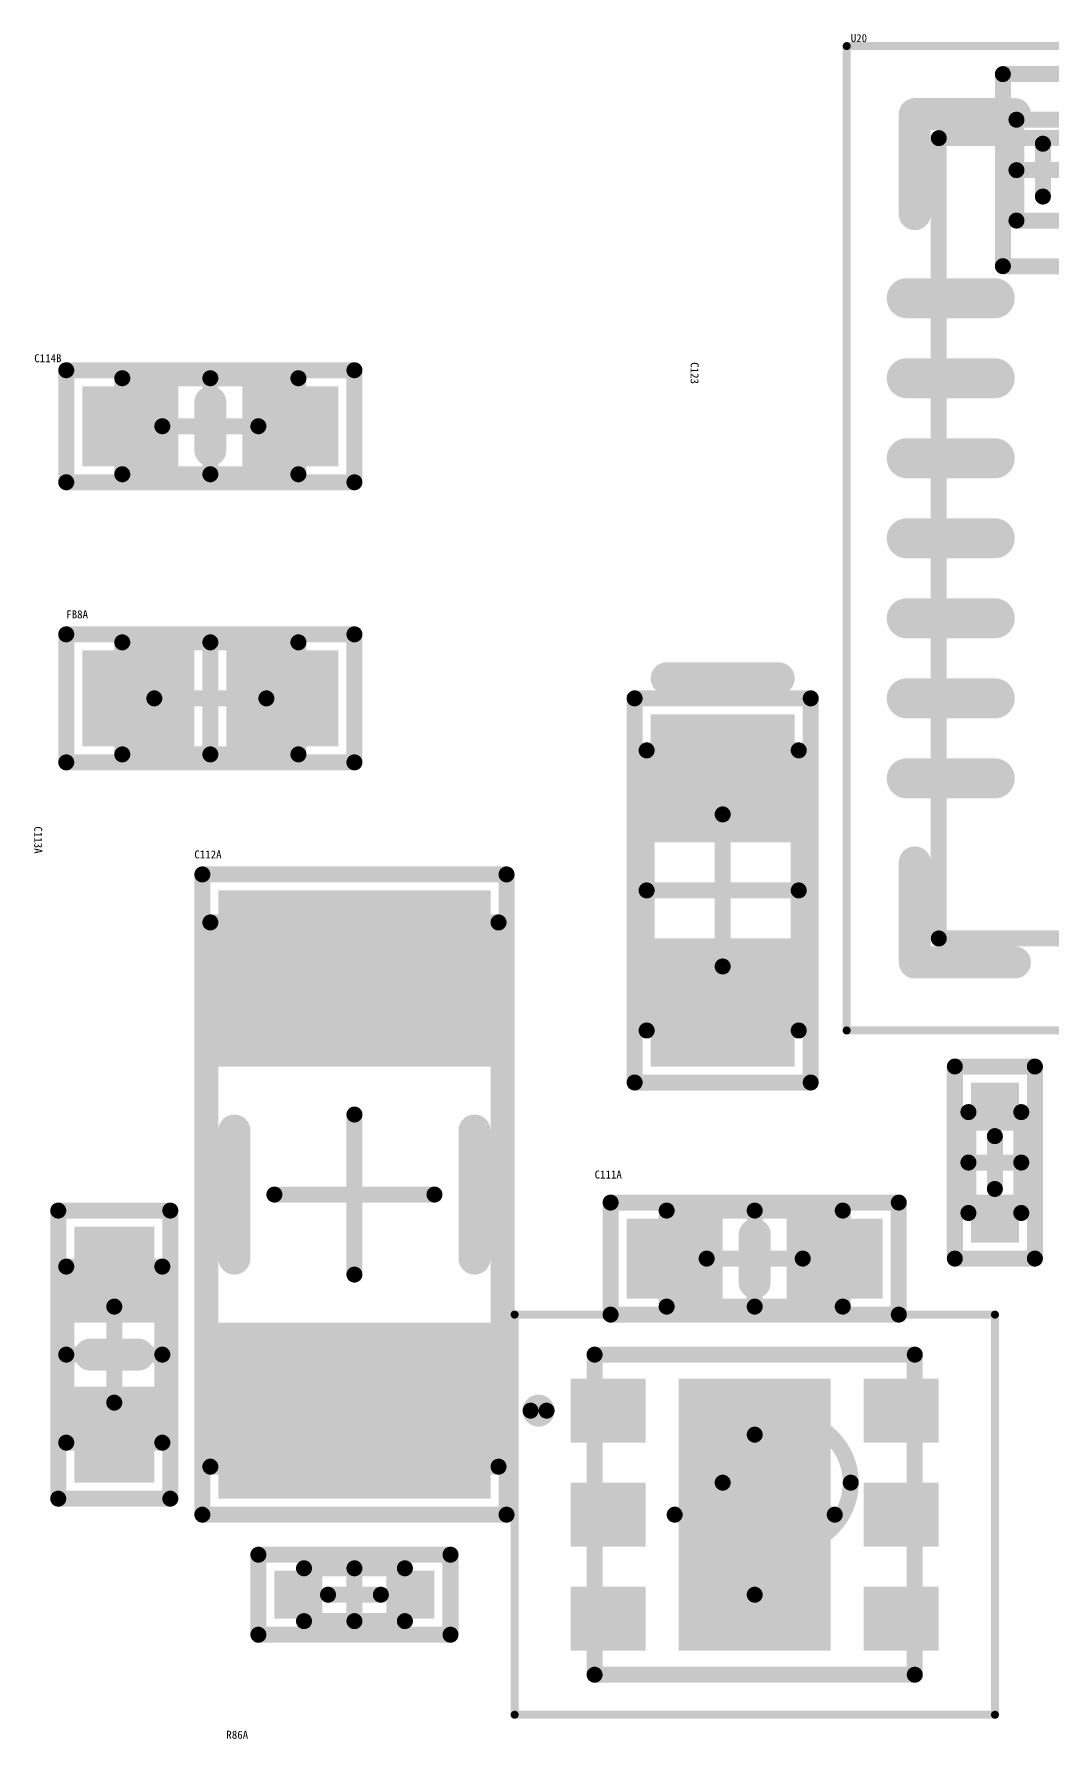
# Model space of a CAD drawing. Header units: millimetres. Extents: x 4 to 123, y 21 to 97.
# Drawn here: x 41.9 to 48.26, y 36 to 46.65 of the extents above; entities that cross this region are included whole.
import ezdxf

# ---------------------------------------------------------------- set-up
doc = ezdxf.new("R2010")
doc.units = ezdxf.units.MM
for name, color, linetype in [('Mechanical13', 56, 'Continuous'), ('Mechanical15', 56, 'Continuous'), ('TopLayer', 1, 'Continuous'), ('TopOverlay', 2, 'Continuous'), ('TopPaste', 8, 'Continuous')]:
    doc.layers.add(name, color=color, linetype=linetype)

msp = doc.modelspace()

# ---------------------------------------------------------------- linework, layer by layer
at = {"layer": 'Mechanical13', "const_width": 0.1}
for points in [[(48.035, 45.485), (48.035, 46.115)], [(48.035, 46.115), (48.365, 46.115)], [(47.55, 46), (52.55, 46)], [(47.55, 41), (47.55, 46)], [(48.035, 45.485), (48.365, 45.485)], [(42.45, 44.5), (43.55, 44.5)], [(42.45, 43.9), (42.45, 44.5)], [(43.55, 43.9), (43.55, 44.5)], [(42.45, 43.9), (43.55, 43.9)], [(42.45, 42.85), (43.55, 42.85)], [(42.45, 42.15), (42.45, 42.85)], [(43.55, 42.15), (43.55, 42.85)], [(42.45, 42.15), (43.55, 42.15)], [(45.725, 40.425), (45.725, 42.175)], [(45.725, 42.175), (46.675, 42.175)], [(46.675, 40.425), (46.675, 42.175)], [(43, 41.1), (44.8, 41.1)], [(43, 37.7), (43, 41.1)], [(44.8, 37.7), (44.8, 41.1)], [(47.55, 41), (52.55, 41)], [(45.725, 40.425), (46.675, 40.425)], [(47.735, 39.915), (48.065, 39.915)], [(47.735, 39.285), (47.735, 39.915)], [(48.065, 39.285), (48.065, 39.915)], [(45.85, 39.3), (46.95, 39.3)], [(45.85, 38.7), (45.85, 39.3)], [(46.95, 38.7), (46.95, 39.3)], [(47.735, 39.285), (48.065, 39.285)], [(42.1, 37.85), (42.1, 38.95)], [(42.1, 38.95), (42.7, 38.95)], [(42.7, 37.85), (42.7, 38.95)], [(45.85, 38.7), (46.95, 38.7)], [(45.4, 38.4), (47.4, 38.4)], [(45.4, 36.4), (45.4, 38.4)], [(47.4, 36.4), (47.4, 38.4)], [(42.1, 37.85), (42.7, 37.85)], [(43, 37.7), (44.8, 37.7)], [(43.585, 36.735), (43.585, 37.065)], [(43.585, 37.065), (44.215, 37.065)], [(44.215, 36.735), (44.215, 37.065)], [(43.585, 36.735), (44.215, 36.735)], [(45.4, 36.4), (47.4, 36.4)]]:
    msp.add_lwpolyline(points, dxfattribs=at)
at = {"layer": 'Mechanical13'}
for points, const_width in [([(48.01, 46.115, 1), (48.06, 46.115, 1)], 0.05), ([(48.01, 46.115, 1), (48.06, 46.115, 1)], 0.05), ([(47.525, 46, 1), (47.575, 46, 1)], 0.05), ([(47.525, 46, 1), (47.575, 46, 1)], 0.05), ([(48.01, 45.485, 1), (48.06, 45.485, 1)], 0.05), ([(48.01, 45.485, 1), (48.06, 45.485, 1)], 0.05), ([(42.425, 44.5, 1), (42.475, 44.5, 1)], 0.05), ([(42.425, 44.5, 1), (42.475, 44.5, 1)], 0.05), ([(43.525, 44.5, 1), (43.575, 44.5, 1)], 0.05), ([(43.525, 44.5, 1), (43.575, 44.5, 1)], 0.05), ([(42.425, 43.9, 1), (42.475, 43.9, 1)], 0.05), ([(42.425, 43.9, 1), (42.475, 43.9, 1)], 0.05), ([(43.525, 43.9, 1), (43.575, 43.9, 1)], 0.05), ([(43.525, 43.9, 1), (43.575, 43.9, 1)], 0.05), ([(42.425, 42.85, 1), (42.475, 42.85, 1)], 0.05), ([(42.425, 42.85, 1), (42.475, 42.85, 1)], 0.05), ([(43.525, 42.85, 1), (43.575, 42.85, 1)], 0.05), ([(43.525, 42.85, 1), (43.575, 42.85, 1)], 0.05), ([(42.425, 42.15, 1), (42.475, 42.15, 1)], 0.05), ([(42.425, 42.15, 1), (42.475, 42.15, 1)], 0.05), ([(43.525, 42.15, 1), (43.575, 42.15, 1)], 0.05), ([(43.525, 42.15, 1), (43.575, 42.15, 1)], 0.05), ([(45.7, 42.175, 1), (45.75, 42.175, 1)], 0.05), ([(45.7, 42.175, 1), (45.75, 42.175, 1)], 0.05), ([(46.65, 42.175, 1), (46.7, 42.175, 1)], 0.05), ([(46.65, 42.175, 1), (46.7, 42.175, 1)], 0.05), ([(42.975, 41.1, 1), (43.025, 41.1, 1)], 0.05), ([(42.975, 41.1, 1), (43.025, 41.1, 1)], 0.05), ([(44.775, 41.1, 1), (44.825, 41.1, 1)], 0.05), ([(44.775, 41.1, 1), (44.825, 41.1, 1)], 0.05), ([(47.525, 41, 1), (47.575, 41, 1)], 0.05), ([(47.525, 41, 1), (47.575, 41, 1)], 0.05), ([(45.7, 40.425, 1), (45.75, 40.425, 1)], 0.05), ([(45.7, 40.425, 1), (45.75, 40.425, 1)], 0.05), ([(46.65, 40.425, 1), (46.7, 40.425, 1)], 0.05), ([(46.65, 40.425, 1), (46.7, 40.425, 1)], 0.05), ([(47.71, 39.915, 1), (47.76, 39.915, 1)], 0.05), ([(47.71, 39.915, 1), (47.76, 39.915, 1)], 0.05), ([(48.04, 39.915, 1), (48.09, 39.915, 1)], 0.05), ([(48.04, 39.915, 1), (48.09, 39.915, 1)], 0.05), ([(45.825, 39.3, 1), (45.875, 39.3, 1)], 0.05), ([(45.825, 39.3, 1), (45.875, 39.3, 1)], 0.05), ([(46.925, 39.3, 1), (46.975, 39.3, 1)], 0.05), ([(46.925, 39.3, 1), (46.975, 39.3, 1)], 0.05), ([(47.71, 39.285, 1), (47.76, 39.285, 1)], 0.05), ([(47.71, 39.285, 1), (47.76, 39.285, 1)], 0.05), ([(48.04, 39.285, 1), (48.09, 39.285, 1)], 0.05), ([(48.04, 39.285, 1), (48.09, 39.285, 1)], 0.05), ([(42.075, 38.95, 1), (42.125, 38.95, 1)], 0.05), ([(42.075, 38.95, 1), (42.125, 38.95, 1)], 0.05), ([(42.675, 38.95, 1), (42.725, 38.95, 1)], 0.05), ([(42.675, 38.95, 1), (42.725, 38.95, 1)], 0.05), ([(45.825, 38.7, 1), (45.875, 38.7, 1)], 0.05), ([(45.825, 38.7, 1), (45.875, 38.7, 1)], 0.05), ([(46.925, 38.7, 1), (46.975, 38.7, 1)], 0.05), ([(46.925, 38.7, 1), (46.975, 38.7, 1)], 0.05), ([(45.375, 38.4, 1), (45.425, 38.4, 1)], 0.05), ([(45.375, 38.4, 1), (45.425, 38.4, 1)], 0.05), ([(47.375, 38.4, 1), (47.425, 38.4, 1)], 0.05), ([(47.375, 38.4, 1), (47.425, 38.4, 1)], 0.05), ([(47, 37.6, 1), (46.2, 37.6, 1)], 0.1), ([(42.075, 37.85, 1), (42.125, 37.85, 1)], 0.05), ([(42.075, 37.85, 1), (42.125, 37.85, 1)], 0.05), ([(42.675, 37.85, 1), (42.725, 37.85, 1)], 0.05), ([(42.675, 37.85, 1), (42.725, 37.85, 1)], 0.05), ([(42.975, 37.7, 1), (43.025, 37.7, 1)], 0.05), ([(42.975, 37.7, 1), (43.025, 37.7, 1)], 0.05), ([(44.775, 37.7, 1), (44.825, 37.7, 1)], 0.05), ([(44.775, 37.7, 1), (44.825, 37.7, 1)], 0.05), ([(46.175, 37.6, 1), (46.225, 37.6, 1)], 0.05), ([(46.975, 37.6, 1), (47.025, 37.6, 1)], 0.05), ([(43.56, 37.065, 1), (43.61, 37.065, 1)], 0.05), ([(43.56, 37.065, 1), (43.61, 37.065, 1)], 0.05), ([(44.19, 37.065, 1), (44.24, 37.065, 1)], 0.05), ([(44.19, 37.065, 1), (44.24, 37.065, 1)], 0.05), ([(43.56, 36.735, 1), (43.61, 36.735, 1)], 0.05), ([(43.56, 36.735, 1), (43.61, 36.735, 1)], 0.05), ([(44.19, 36.735, 1), (44.24, 36.735, 1)], 0.05), ([(44.19, 36.735, 1), (44.24, 36.735, 1)], 0.05), ([(45.375, 36.4, 1), (45.425, 36.4, 1)], 0.05), ([(45.375, 36.4, 1), (45.425, 36.4, 1)], 0.05), ([(47.375, 36.4, 1), (47.425, 36.4, 1)], 0.05), ([(47.375, 36.4, 1), (47.425, 36.4, 1)], 0.05)]:
    msp.add_lwpolyline(points, format="xyb", close=True, dxfattribs=dict(at, const_width=const_width))
at = {"layer": 'Mechanical15'}
for points, const_width in [([(46.975, 46.575), (53.125, 46.575)], 0.05), ([(46.975, 40.425), (46.975, 46.575)], 0.05), ([(47.95, 45.2), (47.95, 46.4)], 0.1), ([(47.95, 46.4), (48.45, 46.4)], 0.1), ([(48.2, 45.635), (48.2, 45.965)], 0.1), ([(48.035, 45.8), (48.365, 45.8)], 0.1), ([(47.95, 45.2), (48.45, 45.2)], 0.1), ([(42.1, 44.55), (43.9, 44.55)], 0.1), ([(42.1, 43.85), (42.1, 44.55)], 0.1), ([(43, 43.9), (43, 44.5)], 0.1), ([(43.9, 43.85), (43.9, 44.55)], 0.1), ([(42.7, 44.2), (43.3, 44.2)], 0.1), ([(42.1, 43.85), (43.9, 43.85)], 0.1), ([(42.1, 42.9), (43.9, 42.9)], 0.1), ([(42.1, 42.1), (42.1, 42.9)], 0.1), ([(43.9, 42.1), (43.9, 42.9)], 0.1), ([(43, 42.15), (43, 42.85)], 0.1), ([(42.65, 42.5), (43.35, 42.5)], 0.1), ([(45.65, 40.1), (45.65, 42.5)], 0.1), ([(45.65, 42.5), (46.75, 42.5)], 0.1), ([(46.75, 40.1), (46.75, 42.5)], 0.1), ([(42.1, 42.1), (43.9, 42.1)], 0.1), ([(46.2, 40.825), (46.2, 41.775)], 0.1), ([(42.95, 41.4), (44.85, 41.4)], 0.1), ([(42.95, 37.4), (42.95, 41.4)], 0.1), ([(44.85, 37.4), (44.85, 41.4)], 0.1), ([(45.725, 41.3), (46.675, 41.3)], 0.1), ([(46.975, 40.425), (53.125, 40.425)], 0.05), ([(47.65, 40.2), (48.15, 40.2)], 0.1), ([(47.65, 39), (47.65, 40.2)], 0.1), ([(48.15, 39), (48.15, 40.2)], 0.1), ([(45.65, 40.1), (46.75, 40.1)], 0.1), ([(43.9, 38.9), (43.9, 39.9)], 0.1), ([(47.9, 39.435), (47.9, 39.765)], 0.1), ([(47.735, 39.6), (48.065, 39.6)], 0.1), ([(43.4, 39.4), (44.4, 39.4)], 0.1), ([(42.05, 37.5), (42.05, 39.3)], 0.1), ([(42.05, 39.3), (42.75, 39.3)], 0.1), ([(42.75, 37.5), (42.75, 39.3)], 0.1), ([(45.5, 39.35), (47.3, 39.35)], 0.1), ([(45.5, 38.65), (45.5, 39.35)], 0.1), ([(46.4, 38.7), (46.4, 39.3)], 0.1), ([(47.3, 38.65), (47.3, 39.35)], 0.1), ([(46.1, 39), (46.7, 39)], 0.1), ([(47.65, 39), (48.15, 39)], 0.1), ([(42.4, 38.1), (42.4, 38.7)], 0.1), ([(44.9, 38.65), (47.9, 38.65)], 0.05), ([(44.9, 36.15), (44.9, 38.65)], 0.05), ([(45.5, 38.65), (47.3, 38.65)], 0.1), ([(47.9, 36.15), (47.9, 38.65)], 0.05), ([(42.1, 38.4), (42.7, 38.4)], 0.1), ([(46.4, 36.9), (46.4, 37.9)], 0.1), ([(42.05, 37.5), (42.75, 37.5)], 0.1), ([(42.95, 37.4), (44.85, 37.4)], 0.1), ([(45.9, 37.4), (46.9, 37.4)], 0.1), ([(43.3, 36.65), (43.3, 37.15)], 0.1), ([(43.3, 37.15), (44.5, 37.15)], 0.1), ([(44.5, 36.65), (44.5, 37.15)], 0.1), ([(43.9, 36.735), (43.9, 37.065)], 0.1), ([(43.735, 36.9), (44.065, 36.9)], 0.1), ([(43.3, 36.65), (44.5, 36.65)], 0.1), ([(44.9, 36.15), (47.9, 36.15)], 0.05)]:
    msp.add_lwpolyline(points, dxfattribs=dict(at, const_width=const_width))
for points, const_width in [([(46.962, 46.575, 1), (46.987, 46.575, 1)], 0.025), ([(46.962, 46.575, 1), (46.987, 46.575, 1)], 0.025), ([(47.925, 46.4, 1), (47.975, 46.4, 1)], 0.05), ([(47.925, 46.4, 1), (47.975, 46.4, 1)], 0.05), ([(48.175, 45.965, 1), (48.225, 45.965, 1)], 0.05), ([(48.01, 45.8, 1), (48.06, 45.8, 1)], 0.05), ([(48.175, 45.635, 1), (48.225, 45.635, 1)], 0.05), ([(47.925, 45.2, 1), (47.975, 45.2, 1)], 0.05), ([(47.925, 45.2, 1), (47.975, 45.2, 1)], 0.05), ([(42.075, 44.55, 1), (42.125, 44.55, 1)], 0.05), ([(42.075, 44.55, 1), (42.125, 44.55, 1)], 0.05), ([(42.975, 44.5, 1), (43.025, 44.5, 1)], 0.05), ([(43.875, 44.55, 1), (43.925, 44.55, 1)], 0.05), ([(43.875, 44.55, 1), (43.925, 44.55, 1)], 0.05), ([(42.675, 44.2, 1), (42.725, 44.2, 1)], 0.05), ([(43.275, 44.2, 1), (43.325, 44.2, 1)], 0.05), ([(42.075, 43.85, 1), (42.125, 43.85, 1)], 0.05), ([(42.075, 43.85, 1), (42.125, 43.85, 1)], 0.05), ([(42.975, 43.9, 1), (43.025, 43.9, 1)], 0.05), ([(43.875, 43.85, 1), (43.925, 43.85, 1)], 0.05), ([(43.875, 43.85, 1), (43.925, 43.85, 1)], 0.05), ([(42.075, 42.9, 1), (42.125, 42.9, 1)], 0.05), ([(42.075, 42.9, 1), (42.125, 42.9, 1)], 0.05), ([(43.875, 42.9, 1), (43.925, 42.9, 1)], 0.05), ([(43.875, 42.9, 1), (43.925, 42.9, 1)], 0.05), ([(42.975, 42.85, 1), (43.025, 42.85, 1)], 0.05), ([(42.625, 42.5, 1), (42.675, 42.5, 1)], 0.05), ([(43.325, 42.5, 1), (43.375, 42.5, 1)], 0.05), ([(45.625, 42.5, 1), (45.675, 42.5, 1)], 0.05), ([(45.625, 42.5, 1), (45.675, 42.5, 1)], 0.05), ([(46.725, 42.5, 1), (46.775, 42.5, 1)], 0.05), ([(46.725, 42.5, 1), (46.775, 42.5, 1)], 0.05), ([(42.975, 42.15, 1), (43.025, 42.15, 1)], 0.05), ([(42.075, 42.1, 1), (42.125, 42.1, 1)], 0.05), ([(42.075, 42.1, 1), (42.125, 42.1, 1)], 0.05), ([(43.875, 42.1, 1), (43.925, 42.1, 1)], 0.05), ([(43.875, 42.1, 1), (43.925, 42.1, 1)], 0.05), ([(46.175, 41.775, 1), (46.225, 41.775, 1)], 0.05), ([(42.925, 41.4, 1), (42.975, 41.4, 1)], 0.05), ([(42.925, 41.4, 1), (42.975, 41.4, 1)], 0.05), ([(44.825, 41.4, 1), (44.875, 41.4, 1)], 0.05), ([(44.825, 41.4, 1), (44.875, 41.4, 1)], 0.05), ([(45.7, 41.3, 1), (45.75, 41.3, 1)], 0.05), ([(46.65, 41.3, 1), (46.7, 41.3, 1)], 0.05), ([(46.175, 40.825, 1), (46.225, 40.825, 1)], 0.05), ([(46.962, 40.425, 1), (46.987, 40.425, 1)], 0.025), ([(46.962, 40.425, 1), (46.987, 40.425, 1)], 0.025), ([(47.625, 40.2, 1), (47.675, 40.2, 1)], 0.05), ([(47.625, 40.2, 1), (47.675, 40.2, 1)], 0.05), ([(48.125, 40.2, 1), (48.175, 40.2, 1)], 0.05), ([(48.125, 40.2, 1), (48.175, 40.2, 1)], 0.05), ([(45.625, 40.1, 1), (45.675, 40.1, 1)], 0.05), ([(45.625, 40.1, 1), (45.675, 40.1, 1)], 0.05), ([(46.725, 40.1, 1), (46.775, 40.1, 1)], 0.05), ([(46.725, 40.1, 1), (46.775, 40.1, 1)], 0.05), ([(43.875, 39.9, 1), (43.925, 39.9, 1)], 0.05), ([(47.875, 39.765, 1), (47.925, 39.765, 1)], 0.05), ([(47.71, 39.6, 1), (47.76, 39.6, 1)], 0.05), ([(48.04, 39.6, 1), (48.09, 39.6, 1)], 0.05), ([(43.375, 39.4, 1), (43.425, 39.4, 1)], 0.05), ([(44.375, 39.4, 1), (44.425, 39.4, 1)], 0.05), ([(47.875, 39.435, 1), (47.925, 39.435, 1)], 0.05), ([(42.025, 39.3, 1), (42.075, 39.3, 1)], 0.05), ([(42.025, 39.3, 1), (42.075, 39.3, 1)], 0.05), ([(42.725, 39.3, 1), (42.775, 39.3, 1)], 0.05), ([(42.725, 39.3, 1), (42.775, 39.3, 1)], 0.05), ([(45.475, 39.35, 1), (45.525, 39.35, 1)], 0.05), ([(45.475, 39.35, 1), (45.525, 39.35, 1)], 0.05), ([(46.375, 39.3, 1), (46.425, 39.3, 1)], 0.05), ([(47.275, 39.35, 1), (47.325, 39.35, 1)], 0.05), ([(47.275, 39.35, 1), (47.325, 39.35, 1)], 0.05), ([(46.075, 39, 1), (46.125, 39, 1)], 0.05), ([(46.675, 39, 1), (46.725, 39, 1)], 0.05), ([(47.625, 39, 1), (47.675, 39, 1)], 0.05), ([(47.625, 39, 1), (47.675, 39, 1)], 0.05), ([(48.125, 39, 1), (48.175, 39, 1)], 0.05), ([(48.125, 39, 1), (48.175, 39, 1)], 0.05), ([(43.875, 38.9, 1), (43.925, 38.9, 1)], 0.05), ([(42.375, 38.7, 1), (42.425, 38.7, 1)], 0.05), ([(44.888, 38.65, 1), (44.913, 38.65, 1)], 0.025), ([(44.888, 38.65, 1), (44.913, 38.65, 1)], 0.025), ([(45.475, 38.65, 1), (45.525, 38.65, 1)], 0.05), ([(45.475, 38.65, 1), (45.525, 38.65, 1)], 0.05), ([(46.375, 38.7, 1), (46.425, 38.7, 1)], 0.05), ([(47.275, 38.65, 1), (47.325, 38.65, 1)], 0.05), ([(47.275, 38.65, 1), (47.325, 38.65, 1)], 0.05), ([(47.888, 38.65, 1), (47.913, 38.65, 1)], 0.025), ([(47.888, 38.65, 1), (47.913, 38.65, 1)], 0.025), ([(42.075, 38.4, 1), (42.125, 38.4, 1)], 0.05), ([(42.675, 38.4, 1), (42.725, 38.4, 1)], 0.05), ([(42.375, 38.1, 1), (42.425, 38.1, 1)], 0.05), ([(46.375, 37.9, 1), (46.425, 37.9, 1)], 0.05), ([(42.025, 37.5, 1), (42.075, 37.5, 1)], 0.05), ([(42.025, 37.5, 1), (42.075, 37.5, 1)], 0.05), ([(42.725, 37.5, 1), (42.775, 37.5, 1)], 0.05), ([(42.725, 37.5, 1), (42.775, 37.5, 1)], 0.05), ([(42.925, 37.4, 1), (42.975, 37.4, 1)], 0.05), ([(42.925, 37.4, 1), (42.975, 37.4, 1)], 0.05), ([(44.825, 37.4, 1), (44.875, 37.4, 1)], 0.05), ([(44.825, 37.4, 1), (44.875, 37.4, 1)], 0.05), ([(45.875, 37.4, 1), (45.925, 37.4, 1)], 0.05), ([(46.875, 37.4, 1), (46.925, 37.4, 1)], 0.05), ([(43.275, 37.15, 1), (43.325, 37.15, 1)], 0.05), ([(43.275, 37.15, 1), (43.325, 37.15, 1)], 0.05), ([(44.475, 37.15, 1), (44.525, 37.15, 1)], 0.05), ([(44.475, 37.15, 1), (44.525, 37.15, 1)], 0.05), ([(43.875, 37.065, 1), (43.925, 37.065, 1)], 0.05), ([(43.71, 36.9, 1), (43.76, 36.9, 1)], 0.05), ([(44.04, 36.9, 1), (44.09, 36.9, 1)], 0.05), ([(46.375, 36.9, 1), (46.425, 36.9, 1)], 0.05), ([(43.875, 36.735, 1), (43.925, 36.735, 1)], 0.05), ([(43.275, 36.65, 1), (43.325, 36.65, 1)], 0.05), ([(43.275, 36.65, 1), (43.325, 36.65, 1)], 0.05), ([(44.475, 36.65, 1), (44.525, 36.65, 1)], 0.05), ([(44.475, 36.65, 1), (44.525, 36.65, 1)], 0.05), ([(44.888, 36.15, 1), (44.913, 36.15, 1)], 0.025), ([(44.888, 36.15, 1), (44.913, 36.15, 1)], 0.025), ([(47.888, 36.15, 1), (47.913, 36.15, 1)], 0.025), ([(47.888, 36.15, 1), (47.913, 36.15, 1)], 0.025)]:
    msp.add_lwpolyline(points, format="xyb", close=True, dxfattribs=dict(at, const_width=const_width))
at = {"layer": 'TopLayer', "const_width": 0.25}
for points in [[(47.9, 45), (47.35, 45)], [(47.9, 44.5), (47.35, 44.5)], [(47.9, 44), (47.35, 44)], [(47.9, 43.5), (47.35, 43.5)], [(47.9, 43), (47.35, 43)], [(47.9, 42.5), (47.35, 42.5)], [(47.9, 42), (47.35, 42)]]:
    msp.add_lwpolyline(points, dxfattribs=at)
at = {"layer": 'TopLayer', "const_width": 0.125}
for points in [[(47.287, 45, 1), (47.412, 45, 1)], [(47.837, 45, 1), (47.962, 45, 1)], [(47.287, 44.5, 1), (47.412, 44.5, 1)], [(47.837, 44.5, 1), (47.962, 44.5, 1)], [(47.287, 44, 1), (47.412, 44, 1)], [(47.837, 44, 1), (47.962, 44, 1)], [(47.287, 43.5, 1), (47.412, 43.5, 1)], [(47.837, 43.5, 1), (47.962, 43.5, 1)], [(47.287, 43, 1), (47.412, 43, 1)], [(47.837, 43, 1), (47.962, 43, 1)], [(47.287, 42.5, 1), (47.412, 42.5, 1)], [(47.837, 42.5, 1), (47.962, 42.5, 1)], [(47.287, 42, 1), (47.412, 42, 1)], [(47.837, 42, 1), (47.962, 42, 1)]]:
    msp.add_lwpolyline(points, format="xyb", close=True, dxfattribs=at)
at = {"layer": 'TopLayer'}
for points in [[(42.2, 44.45), (42.2, 43.95), (42.8, 44.45), (42.8, 43.95)], [(43.2, 44.45), (43.2, 43.95), (43.8, 44.45), (43.8, 43.95)], [(42.2, 42.8), (42.2, 42.2), (42.9, 42.8), (42.9, 42.2)], [(43.1, 42.8), (43.1, 42.2), (43.8, 42.8), (43.8, 42.2)], [(45.75, 41.6), (46.65, 41.6), (45.75, 42.4), (46.65, 42.4)], [(44.75, 41.3), (43.05, 41.3), (44.75, 40.2), (43.05, 40.2)], [(45.75, 40.2), (46.65, 40.2), (45.75, 41), (46.65, 41)], [(48.05, 40.1), (47.75, 40.1), (48.05, 39.8), (47.75, 39.8)], [(48.05, 39.4), (47.75, 39.4), (48.05, 39.1), (47.75, 39.1)], [(42.65, 39.2), (42.15, 39.2), (42.65, 38.6), (42.15, 38.6)], [(45.6, 39.25), (45.6, 38.75), (46.2, 39.25), (46.2, 38.75)], [(46.6, 39.25), (46.6, 38.75), (47.2, 39.25), (47.2, 38.75)], [(44.75, 38.6), (43.05, 38.6), (44.75, 37.5), (43.05, 37.5)], [(45.25, 38.25), (45.25, 37.85), (45.72, 38.25), (45.72, 37.85)], [(45.925, 38.25), (45.925, 36.55), (46.875, 38.25), (46.875, 36.55)], [(47.08, 38.25), (47.08, 37.85), (47.55, 38.25), (47.55, 37.85)], [(42.65, 38.2), (42.15, 38.2), (42.65, 37.6), (42.15, 37.6)], [(45.25, 37.6), (45.25, 37.2), (45.72, 37.6), (45.72, 37.2)], [(47.08, 37.6), (47.08, 37.2), (47.55, 37.6), (47.55, 37.2)], [(43.4, 37.05), (43.4, 36.75), (43.7, 37.05), (43.7, 36.75)], [(44.1, 37.05), (44.1, 36.75), (44.4, 37.05), (44.4, 36.75)], [(45.25, 36.95), (45.25, 36.55), (45.72, 36.95), (45.72, 36.55)], [(47.08, 36.95), (47.08, 36.55), (47.55, 36.95), (47.55, 36.55)]]:
    msp.add_solid(points, dxfattribs=at)
at = {"layer": 'TopOverlay'}
for points, const_width in [([(47.4, 46.15), (48.025, 46.15)], 0.2), ([(47.4, 45.525), (47.4, 46.15)], 0.2), ([(43, 44.05), (43, 44.35)], 0.2), ([(45.85, 42.625), (46.55, 42.625)], 0.2), ([(47.4, 40.85), (47.4, 41.475)], 0.2), ([(47.4, 40.85), (48.025, 40.85)], 0.2), ([(43.15, 39), (43.15, 39.8)], 0.2), ([(44.65, 39), (44.65, 39.8)], 0.2), ([(46.4, 38.85), (46.4, 39.15)], 0.2), ([(42.25, 38.4), (42.55, 38.4)], 0.2), ([(45.4, 38.4), (47.4, 38.4)], 0.1), ([(45.4, 36.4), (47.4, 36.4)], 0.1)]:
    msp.add_lwpolyline(points, dxfattribs=dict(at, const_width=const_width))
for points, const_width in [([(47.35, 46.15, 1), (47.45, 46.15, 1)], 0.1), ([(47.35, 46.15, 1), (47.45, 46.15, 1)], 0.1), ([(47.975, 46.15, 1), (48.075, 46.15, 1)], 0.1), ([(47.35, 45.525, 1), (47.45, 45.525, 1)], 0.1), ([(42.95, 44.35, 1), (43.05, 44.35, 1)], 0.1), ([(42.95, 44.05, 1), (43.05, 44.05, 1)], 0.1), ([(45.8, 42.625, 1), (45.9, 42.625, 1)], 0.1), ([(46.5, 42.625, 1), (46.6, 42.625, 1)], 0.1), ([(47.35, 41.475, 1), (47.45, 41.475, 1)], 0.1), ([(47.35, 40.85, 1), (47.45, 40.85, 1)], 0.1), ([(47.35, 40.85, 1), (47.45, 40.85, 1)], 0.1), ([(47.975, 40.85, 1), (48.075, 40.85, 1)], 0.1), ([(43.1, 39.8, 1), (43.2, 39.8, 1)], 0.1), ([(44.6, 39.8, 1), (44.7, 39.8, 1)], 0.1), ([(46.35, 39.15, 1), (46.45, 39.15, 1)], 0.1), ([(43.1, 39, 1), (43.2, 39, 1)], 0.1), ([(44.6, 39, 1), (44.7, 39, 1)], 0.1), ([(46.35, 38.85, 1), (46.45, 38.85, 1)], 0.1), ([(42.2, 38.4, 1), (42.3, 38.4, 1)], 0.1), ([(42.5, 38.4, 1), (42.6, 38.4, 1)], 0.1), ([(45.375, 38.4, 1), (45.425, 38.4, 1)], 0.05), ([(47.375, 38.4, 1), (47.425, 38.4, 1)], 0.05), ([(45.1, 38.05, 1), (45, 38.05, 1)], 0.1), ([(44.975, 38.05, 1), (45.025, 38.05, 1)], 0.05), ([(45.075, 38.05, 1), (45.125, 38.05, 1)], 0.05), ([(45.375, 36.4, 1), (45.425, 36.4, 1)], 0.05), ([(47.375, 36.4, 1), (47.425, 36.4, 1)], 0.05)]:
    msp.add_lwpolyline(points, format="xyb", close=True, dxfattribs=dict(at, const_width=const_width))
at = {"layer": 'TopPaste', "const_width": 0.25}
for points in [[(47.9, 45), (47.35, 45)], [(47.9, 44.5), (47.35, 44.5)], [(47.9, 44), (47.35, 44)], [(47.9, 43.5), (47.35, 43.5)], [(47.9, 43), (47.35, 43)], [(47.9, 42.5), (47.35, 42.5)], [(47.9, 42), (47.35, 42)]]:
    msp.add_lwpolyline(points, dxfattribs=at)
at = {"layer": 'TopPaste', "const_width": 0.125}
for points in [[(47.287, 45, 1), (47.412, 45, 1)], [(47.837, 45, 1), (47.962, 45, 1)], [(47.287, 44.5, 1), (47.412, 44.5, 1)], [(47.837, 44.5, 1), (47.962, 44.5, 1)], [(47.287, 44, 1), (47.412, 44, 1)], [(47.837, 44, 1), (47.962, 44, 1)], [(47.287, 43.5, 1), (47.412, 43.5, 1)], [(47.837, 43.5, 1), (47.962, 43.5, 1)], [(47.287, 43, 1), (47.412, 43, 1)], [(47.837, 43, 1), (47.962, 43, 1)], [(47.287, 42.5, 1), (47.412, 42.5, 1)], [(47.837, 42.5, 1), (47.962, 42.5, 1)], [(47.287, 42, 1), (47.412, 42, 1)], [(47.837, 42, 1), (47.962, 42, 1)]]:
    msp.add_lwpolyline(points, format="xyb", close=True, dxfattribs=at)
at = {"layer": 'TopPaste'}
for points in [[(42.2, 44.45), (42.2, 43.95), (42.8, 44.45), (42.8, 43.95)], [(43.2, 44.45), (43.2, 43.95), (43.8, 44.45), (43.8, 43.95)], [(42.2, 42.8), (42.2, 42.2), (42.9, 42.8), (42.9, 42.2)], [(43.1, 42.8), (43.1, 42.2), (43.8, 42.8), (43.8, 42.2)], [(45.75, 41.6), (46.65, 41.6), (45.75, 42.4), (46.65, 42.4)], [(44.75, 41.3), (43.05, 41.3), (44.75, 40.2), (43.05, 40.2)], [(45.75, 40.2), (46.65, 40.2), (45.75, 41), (46.65, 41)], [(48.05, 40.1), (47.75, 40.1), (48.05, 39.8), (47.75, 39.8)], [(48.05, 39.4), (47.75, 39.4), (48.05, 39.1), (47.75, 39.1)], [(42.65, 39.2), (42.15, 39.2), (42.65, 38.6), (42.15, 38.6)], [(45.6, 39.25), (45.6, 38.75), (46.2, 39.25), (46.2, 38.75)], [(46.6, 39.25), (46.6, 38.75), (47.2, 39.25), (47.2, 38.75)], [(44.75, 38.6), (43.05, 38.6), (44.75, 37.5), (43.05, 37.5)], [(45.25, 38.25), (45.25, 37.85), (45.72, 38.25), (45.72, 37.85)], [(45.925, 38.25), (45.925, 36.55), (46.875, 38.25), (46.875, 36.55)], [(47.08, 38.25), (47.08, 37.85), (47.55, 38.25), (47.55, 37.85)], [(42.65, 38.2), (42.15, 38.2), (42.65, 37.6), (42.15, 37.6)], [(45.25, 37.6), (45.25, 37.2), (45.72, 37.6), (45.72, 37.2)], [(47.08, 37.6), (47.08, 37.2), (47.55, 37.6), (47.55, 37.2)], [(43.4, 37.05), (43.4, 36.75), (43.7, 37.05), (43.7, 36.75)], [(44.1, 37.05), (44.1, 36.75), (44.4, 37.05), (44.4, 36.75)], [(45.25, 36.95), (45.25, 36.55), (45.72, 36.95), (45.72, 36.55)], [(47.08, 36.95), (47.08, 36.55), (47.55, 36.95), (47.55, 36.55)]]:
    msp.add_solid(points, dxfattribs=at)

# ---------------------------------------------------------------- texts
at = {"layer": 'TopOverlay'}
for s, p in [('U20', (47, 46.6)), ('C114B', (41.9, 44.6)), ('FB8A', (42.1, 43)), ('C112A', (42.9, 41.5)), ('C111A', (45.4, 39.5)), ('R86A', (43.1, 36))]:
    msp.add_text(s, height=0.05, dxfattribs=at).set_placement(p)
for s, p in [('C123', (46, 44.6)), ('C113A', (41.9, 41.7))]:
    msp.add_text(s, height=0.05, rotation=270, dxfattribs=at).set_placement(p)

doc.saveas('drawing.dxf')
